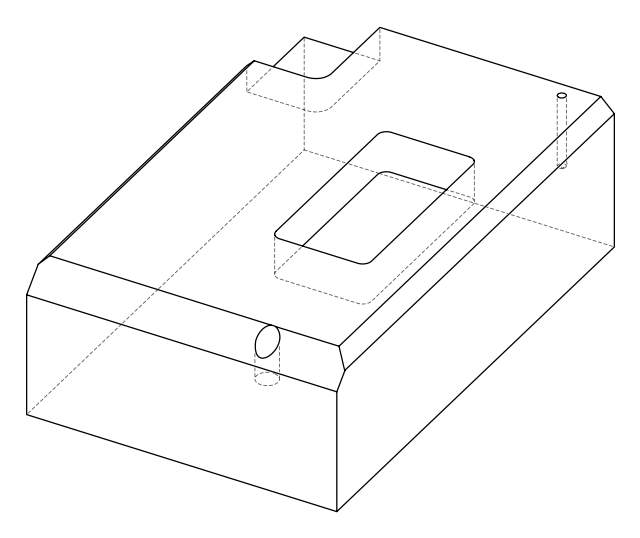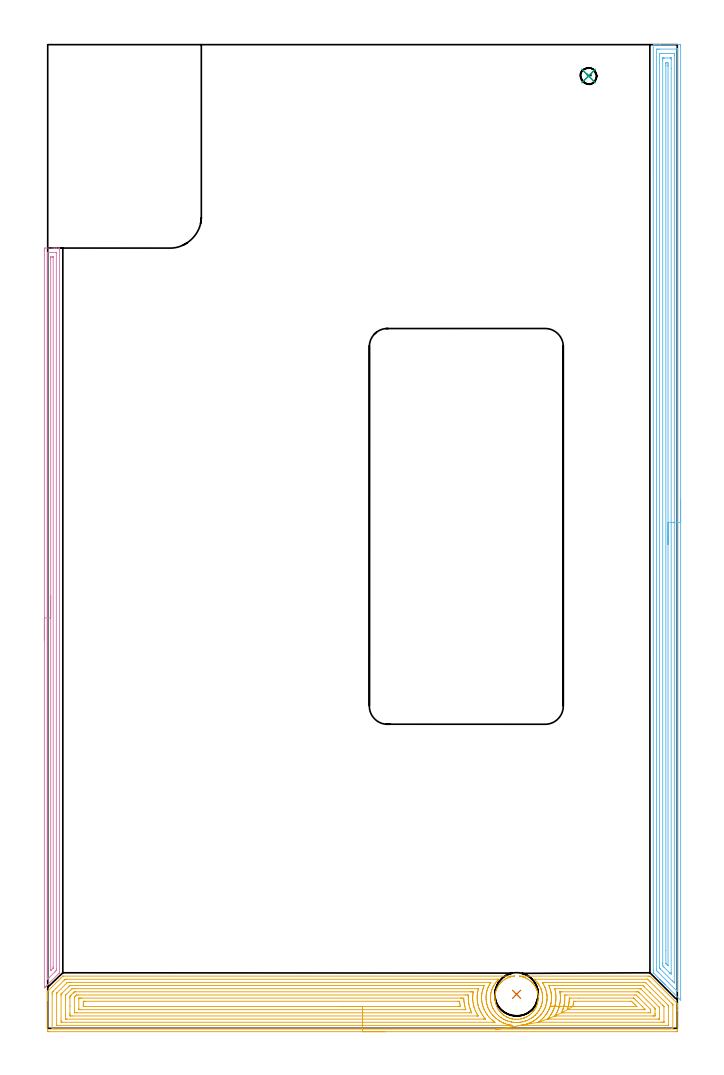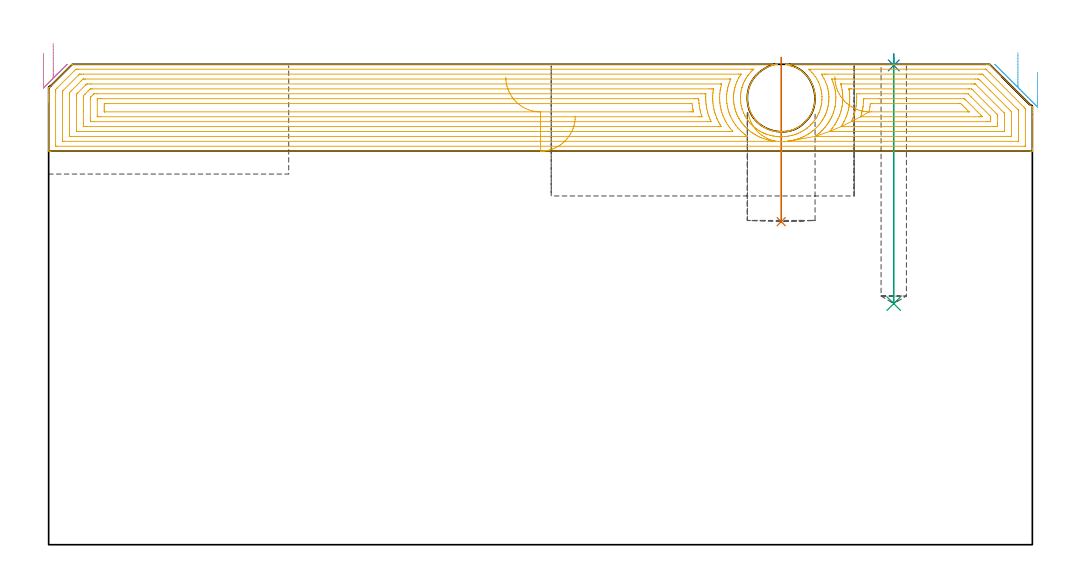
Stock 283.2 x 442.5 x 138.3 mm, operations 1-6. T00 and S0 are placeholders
(PLAN: 8 operations, 4 tool changes, 85.5 min)
(1 INDEXABLE_INSERT_DRILL_BLIND_HOLE_FROM_SOLID | STEP1POCKET | NXT0302_010 | 0.19 min | 13436 mm3)
(2 SPOT_DRILL | STEP1POCKET_1 | NXT0321_9005460120000 | 0.03 min | 1 mm3)
(3 DRILL_BLIND_HOLE_INTO_CENTER | STEP1POCKET_1 | UGT0301_468 | 0.29 min | 2796 mm3)
(4 AREA_MILL | FG_CHAMFER_SURFACE | UGT0205_001 | 8.09 min | 7894 mm3)
(5 AREA_MILL_1 | FG_CHAMFER_SURFACE_1 | UGT0205_001 | 20.23 min | 85396 mm3)
(6 AREA_MILL_2 | FG_CHAMFER_SURFACE_2 | UGT0205_001 | 17.17 min | 31901 mm3)
(7 MILL_CORNER_NOTCH_RECTANGULAR | CORNER_NOTCH_RECTANGULAR | NXT0201_012 | Follow Part, ap 4, ae 75% | 11.38 min | 198341 mm3)
(8 MILL_RECTANGULAR_POCKET | POCKET_RECTANGULAR_STRAIGHT | NXT0201_012 | Follow Part, ap 4, ae 75% | 28.18 min | 586208 mm3)
(TOOL NXT0302_010 | Index. Insert Drill 19.5mm [880-D1950L25-05] | D19.5 PA176 FL98 Z2)
(TOOL NXT0321_9005460120000 | NC Spot Drill, 142deg, 12mm, Carbide, Uncoated | D12 PA142 FL30 Z2)
(TOOL UGT0301_468 | Carbide Drill 7.3 mm | D7.3 PA118 FL69 Z2)
(TOOL UGT0205_001 | Chamfer Mill 20 x 3 x 45 deg. | D20 FL50 Z2)
(TOOL NXT0201_012 | ENDMILL 16mm [2P460-1600-NA 1630] | D16 FL38 Z6)
(OP 1 INDEXABLE_INSERT_DRILL_BLIND_HOLE_FROM_SOLID)
G17 G21 G94 G90
T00 M6
G54
G17 G0 G90 X210.9 Y15.3 S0 M3
G43 Z148.3 H1
G94 G81 G98 Z93. F250. R140.3
G80
M5
M2
(OP 2 SPOT_DRILL)
G17 G21 G94 G90
T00 M6
G54
G17 G0 G90 X243.3 Y428.4 S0 M3
G43 Z148.3 H0
G94 G81 G98 Z137.986 F250. R141.3
G80
M5
M2
(OP 3 DRILL_BLIND_HOLE_INTO_CENTER)
G17 G21 G94 G90
T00 M6
G54
G17 G0 G90 X243.3 Y428.4 S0 M3
G43 Z148.3 H0
G94 G81 G98 Z69.4 F250. R140.3
G80
M5
M2
(OP 4 AREA_MILL)
G17 G21 G94 G90
T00 M6
G54
G17 G0 G90 X-1.5 Y174.6 S1061 M3
G43 Z148.3 H0
Z141.5
G94 G1 Y174.638 Z140.628 F250.
Y174.752 Z139.764
Y174.941 Z138.912
Y175.203 Z138.08
Y175.537 Z137.274
Y175.94 Z136.5
Y176.409 Z135.764
Y176.94 Z135.072
Y177.529 Z134.429
Y178.172 Z133.84
Y178.864 Z133.309
Y179.6 Z132.84
Y180.374 Z132.437
Y181.18 Z132.103
Y182.012 Z131.841
Y182.864 Z131.652
Y183.728 Z131.538
Y184.6 Z131.5
Y349.834
X-1.499 Y350.377 Z131.501
X-1.497 Y350.724 Z131.502
X-1.493 Y350.99 Z131.504
X-1.158 Y351. Z131.839
X2.337 Z135.331
X2.867 Z135.864
X3.21 Z136.206
X3.741 Z136.737
X4.084 Z137.079
X5.031 Z138.031
X5.168 Y350.997 Z138.16
X5.298 Y350.99 Z138.289
X5.3 Y350.824 Z138.3
Y25.078
X5.295 Y25.005 Z138.29
X5.262 Y24.964 Z138.258
X5.043 Y24.743 Z138.043
X0.153 Y19.851 Z133.149
X0.017 Y19.716 Z133.015
X-0.145 Y19.554 Z132.852
X-0.284 Y19.414 Z132.711
X-0.429 Y19.27 Z132.568
X-0.573 Y19.126 Z132.425
X-0.721 Y18.977 Z132.274
X-0.876 Y18.823 Z132.122
X-1. Y18.699 Z131.998
X-1.158 Y18.54 Z131.837
X-1.323 Y18.376 Z131.675
X-1.496 Y18.203 Z131.501
X-1.499 Y18.201 Z131.499
X-1.5 Y18.376 Z131.5
Y184.6
X-0.086 Z132.914
X-0.085 Y348.59 Z132.915
X-0.083 Y348.935 Z132.917
X-0.081 Y348.977 Z132.919
X-0.079 Y348.99 Z132.921
X-0.051 Y348.993 Z132.949
X0.055 Y348.997 Z133.055
X0.189 Y349. Z133.189
X3.684 Z136.684
X3.837 Y348.997 Z136.837
X3.869 Y348.993 Z136.869
X3.879 Y348.99 Z136.879
X3.881 Y348.98 Z136.881
X3.884 Y348.944 Z136.884
X3.885 Y348.793 Z136.885
Y26.866
X3.881 Y26.18 Z136.881
X3.879 Y26.075 Z136.879
X3.87 Y26.031 Z136.87
X3.817 Y25.972 Z136.817
X3.512 Y25.663 Z136.512
X3.21 Y25.36 Z136.21
X0.247 Y22.397 Z133.247
X0.048 Y22.203 Z133.048
X-0.026 Y22.133 Z132.974
X-0.079 Y22.087 Z132.921
X-0.082 Y22.191 Z132.918
X-0.084 Y22.397 Z132.916
X-0.086 Y22.806 Z132.914
Y23.088
Y184.6
X1.328 Z134.328
X1.329 Y346.047 Z134.329
X1.331 Y346.803 Z134.331
X1.333 Y346.936 Z134.333
X1.335 Y346.978 Z134.335
X1.368 Y346.99 Z134.368
X1.463 Y346.992 Z134.463
X2.145 Y346.999 Z135.145
X2.337 Z135.337
X2.401 Y346.998 Z135.401
X2.452 Y346.993 Z135.452
X2.463 Y346.99 Z135.463
X2.466 Y346.978 Z135.466
X2.469 Y346.94 Z135.469
X2.471 Y346.803 Z135.471
Y346.665
Y27.622
X2.469 Y27.484 Z135.469
X2.464 Y27.209 Z135.464
X2.458 Y27.068 Z135.458
X2.424 Y27.031 Z135.424
X2.337 Y26.937 Z135.337
X1.418 Y26.018 Z134.418
X1.371 Y25.972 Z134.371
X1.351 Y25.961 Z134.351
X1.334 Y25.954 Z134.334
X1.332 Y25.972 Z134.332
X1.33 Y25.998 Z134.33
X1.329 Y26.109 Z134.329
X1.328 Y184.6 Z134.328
Y185.472 Z134.367
Y186.337 Z134.48
Y187.188 Z134.669
Y188.02 Z134.932
Y188.826 Z135.265
Y189.6 Z135.668
Y190.336 Z136.137
Y191.028 Z136.668
Y191.671 Z137.257
Y192.26 Z137.901
Y192.792 Z138.593
Y193.26 Z139.328
Y193.663 Z140.102
Y193.997 Z140.908
Y194.259 Z141.74
Y194.448 Z142.592
Y194.562 Z143.457
Y194.6 Z144.328
G0 Z148.3
M5
M2
(OP 5 AREA_MILL_1)
G17 G21 G94 G90
T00 M6
G54
G17 G0 G90 X151.6 Y-1.5 S1061 M3
G43 Z148.3 H0
Z123.3
G94 G1 X151.562 Z122.428 F250.
X151.448 Z121.563
X151.259 Z120.712
X150.997 Z119.88
X150.663 Z119.074
X150.26 Z118.3
X149.792 Z117.564
X149.26 Z116.872
X148.671 Z116.229
X148.028 Z115.639
X147.336 Z115.108
X146.6 Z114.64
X145.826 Z114.237
X145.02 Z113.903
X144.188 Z113.641
X143.337 Z113.452
X142.472 Z113.338
X141.6 Z113.3
X0.604
X0.238 Y-1.496 Z113.302
X0.01 Y-1.492 Z113.306
X0. Y-1.259 Z113.538
Y12.617 Z127.412
Y13.217 Z128.012
Y13.79 Z128.587
Y14.104 Z128.9
Y14.676 Z129.473
Y14.991 Z129.786
Y15.62 Z130.419
Y16.321 Z131.12
X0.001 Y16.451 Z131.251
X0.01 Y16.705 Z131.503
X0.067 Y16.765 Z131.563
X0.158 Y16.859 Z131.657
X6.716 Y23.416 Z138.215
X6.772 Y23.47 Z138.27
X6.806 Y23.494 Z138.292
X6.851 Y23.5 Z138.3
X209.867
X209.869 Y23.498 Z138.298
X209.867 Y23.496 Z138.296
X209.862 Y23.494 Z138.294
X209.585 Y23.461 Z138.261
X209.159 Y23.393 Z138.193
X208.829 Y23.325 Z138.125
X208.68 Y23.292 Z138.092
X208.382 Y23.217 Z138.017
X208.232 Y23.175 Z137.975
X207.934 Y23.084 Z137.884
X207.541 Y22.952 Z137.752
X207.338 Y22.872 Z137.672
X206.834 Y22.657 Z137.457
X206.444 Y22.465 Z137.265
X205.993 Y22.216 Z137.016
X205.549 Y21.947 Z136.747
X205.298 Y21.774 Z136.574
X204.655 Y21.278 Z136.078
X204.219 Y20.891 Z135.691
X203.76 Y20.433 Z135.233
X203.394 Y20.007 Z134.807
X202.866 Y19.319 Z134.119
X202.737 Y19.124 Z133.924
X202.472 Y18.686 Z133.486
X202.23 Y18.241 Z133.041
X201.972 Y17.712 Z132.512
X201.829 Y17.358 Z132.158
X201.67 Y16.918 Z131.718
X201.531 Y16.475 Z131.275
X201.416 Y16.034 Z130.834
X201.322 Y15.591 Z130.391
X201.25 Y15.15 Z129.95
X201.198 Y14.708 Z129.508
X201.167 Y14.267 Z129.067
X201.156 Y13.825 Z128.625
X201.164 Y13.383 Z128.183
X201.193 Y12.942 Z127.742
X201.242 Y12.499 Z127.299
X201.312 Y12.058 Z126.858
X201.404 Y11.616 Z126.416
X201.516 Y11.175 Z125.975
X201.652 Y10.732 Z125.532
X201.81 Y10.292 Z125.092
X201.972 Y9.888 Z124.688
X202.204 Y9.409 Z124.208
X202.444 Y8.964 Z123.763
X202.704 Y8.526 Z123.325
X202.783 Y8.402 Z123.202
X202.866 Y8.281 Z123.08
X203.31 Y7.693 Z122.493
X203.349 Y7.642 Z122.442
X203.549 Y7.401 Z122.2
X203.564 Y7.383 Z122.183
X203.76 Y7.165 Z121.964
X203.916 Y7.009 Z121.805
X204.161 Y6.761 Z121.557
X204.364 Y6.574 Z121.37
X204.404 Y6.537 Z121.333
X204.542 Y6.418 Z121.215
X204.655 Y6.321 Z121.117
X204.91 Y6.122 Z120.921
X204.959 Y6.084 Z120.883
X205.228 Y5.877 Z120.674
X205.301 Y5.827 Z120.624
X205.549 Y5.655 Z120.452
X205.851 Y5.472 Z120.269
X205.993 Y5.385 Z120.183
X206.261 Y5.235 Z120.034
X206.444 Y5.134 Z119.933
X206.475 Y5.118 Z119.917
X206.722 Y4.994 Z119.791
X207.028 Y4.857 Z119.656
X207.166 Y4.8 Z119.6
X207.338 Y4.73 Z119.529
X207.783 Y4.57 Z119.368
X207.99 Y4.505 Z119.304
X208.082 Y4.477 Z119.274
X208.232 Y4.429 Z119.228
X208.679 Y4.313 Z119.113
X208.851 Y4.279 Z119.077
X208.974 Y4.254 Z119.051
X209.127 Y4.223 Z119.021
X209.849 Y4.11 Z118.909
X210.021 Y4.093 Z118.892
X210.264 Y4.077 Z118.877
X210.481 Y4.066 Z118.862
X210.58 Y4.062 Z118.859
X210.788 Y4.057 Z118.85
X210.829 Y4.056 Z118.849
X210.878 Y4.054 Z118.848
X210.916 Y4.053
X211.111 Y4.06 Z118.854
X211.205 Y4.064 Z118.856
X211.363 Y4.069 Z118.863
X211.81 Y4.096 Z118.895
X211.951 Y4.109 Z118.909
X212.704 Y4.23 Z119.026
X212.99 Y4.291 Z119.083
X213.153 Y4.322 Z119.12
X213.165 Y4.325 Z119.123
X213.256 Y4.348 Z119.147
X213.436 Y4.398 Z119.192
X213.599 Y4.439 Z119.236
X214.048 Y4.582 Z119.378
X214.126 Y4.611 Z119.408
X214.217 Y4.644 Z119.441
X214.329 Y4.687 Z119.481
X214.47 Y4.738 Z119.535
X214.493 Y4.746 Z119.543
X214.775 Y4.867 Z119.662
X214.949 Y4.94 Z119.738
X215.076 Y4.993 Z119.792
X215.388 Y5.15 Z119.949
X215.667 Y5.308 Z120.105
X215.838 Y5.403 Z120.201
X216.282 Y5.675 Z120.473
X216.501 Y5.827 Z120.624
X216.573 Y5.876 Z120.675
X217.177 Y6.348 Z121.148
X217.634 Y6.759 Z121.558
X218.071 Y7.201 Z122.001
X218.185 Y7.333 Z122.133
X218.286 Y7.453 Z122.249
X218.451 Y7.643 Z122.442
X218.649 Y7.896 Z122.694
X218.715 Y7.981 Z122.78
X218.973 Y8.339 Z123.137
X219.095 Y8.526 Z123.325
X219.356 Y8.964 Z123.763
X219.595 Y9.41 Z124.207
X219.72 Y9.67 Z124.466
X219.853 Y9.944 Z124.744
X219.86 Y9.957 Z124.757
X219.991 Y10.292 Z125.092
X220.148 Y10.732 Z125.532
X220.284 Y11.175 Z125.975
X220.397 Y11.616 Z126.416
X220.49 Y12.058 Z126.858
X220.558 Y12.499 Z127.299
X220.602 Y12.942 Z127.742
X220.64 Y13.825 Z128.625
X220.633 Y14.267 Z129.067
X220.602 Y14.708 Z129.508
X220.55 Y15.15 Z129.95
X220.478 Y15.591 Z130.391
X220.384 Y16.034 Z130.834
X220.269 Y16.475 Z131.275
X220.13 Y16.918 Z131.718
X219.972 Y17.358 Z132.158
X219.86 Y17.644 Z132.444
X219.721 Y17.944 Z132.744
X219.573 Y18.241 Z133.041
X219.328 Y18.686 Z133.486
X219.064 Y19.124 Z133.924
X218.965 Y19.274 Z134.074
X218.695 Y19.645 Z134.445
X218.41 Y20.007 Z134.807
X218.071 Y20.401 Z135.201
X217.833 Y20.649 Z135.449
X217.585 Y20.891 Z135.691
X217.176 Y21.255 Z136.055
X216.845 Y21.52 Z136.32
X216.505 Y21.774 Z136.574
X216.282 Y21.927 Z136.727
X215.839 Y22.198 Z136.998
X215.388 Y22.452 Z137.252
X215.18 Y22.557 Z137.357
X214.968 Y22.657 Z137.457
X214.493 Y22.859 Z137.659
X214.259 Y22.952 Z137.752
X213.897 Y23.075 Z137.875
X213.599 Y23.166 Z137.966
X213.45 Y23.209 Z138.009
X213.152 Y23.284 Z138.084
X213.003 Y23.318 Z138.118
X212.641 Y23.393 Z138.193
X212.251 Y23.465 Z138.265
X212.222 Y23.476 Z138.276
X212.201 Y23.494 Z138.294
X212.99 Y23.5 Z138.3
X270.102
X270.895 Y23.494 Z138.292
X270.983 Y23.417 Z138.217
X283.128 Y11.273 Z126.071
X283.19 Y11.2 Z125.996
X283.2 Y11.129 Z125.927
Y11. Z125.799
Y10.299 Z125.098
Y9.67 Z124.465
Y8.468 Z123.265
Y7.896 Z122.69
Y-0.687 Z114.111
X283.197 Y-0.973 Z113.824
X283.192 Y-1.492 Z113.306
X283.12 Y-1.494 Z113.304
X282.596 Y-1.5 Z113.3
X141.6
Y-0.086 Z114.714
X2.389
X2.166 Y-0.083 Z114.717
X2.055 Y-0.08 Z114.72
X2.01 Y-0.078 Z114.722
X2.007 Y-0.042 Z114.758
X2.004 Y0.054 Z114.854
X2. Y0.3 Z115.1
X2.001 Y15.376 Z130.176
X2.007 Y15.878 Z130.678
X2.013 Y16.251 Z131.051
X2.389 Y16.639 Z131.439
X2.452 Y16.702 Z131.502
X7.345 Y21.595 Z136.395
X7.743 Y21.989 Z136.789
X7.795 Y22.034 Z136.834
X7.859 Y22.079 Z136.879
X7.967 Y22.081 Z136.881
X8.19 Y22.084 Z136.884
X8.636 Y22.086 Z136.886
X202.282
X202.728 Y22.083 Z136.883
X202.95 Y22.08 Z136.88
X202.988 Y22.079 Z136.879
X202.978 Y22.066 Z136.866
X202.945 Y22.034 Z136.834
X202.63 Y21.739 Z136.539
X202.498 Y21.613 Z136.413
X202.282 Y21.402 Z136.202
X202.182 Y21.298 Z136.098
X202.091 Y21.199 Z135.999
X201.767 Y20.823 Z135.623
X201.389 Y20.359 Z135.159
X201.369 Y20.332 Z135.132
X201.354 Y20.312 Z135.112
X200.997 Y19.815 Z134.615
X200.751 Y19.425 Z134.225
X200.655 Y19.268 Z134.068
X200.497 Y18.991 Z133.791
X200.341 Y18.693 Z133.493
X200.265 Y18.538 Z133.338
X200.055 Y18.091 Z132.891
X199.881 Y17.652 Z132.452
X199.806 Y17.452 Z132.252
X199.605 Y16.863 Z131.663
X199.581 Y16.788 Z131.588
X199.575 Y16.765 Z131.565
X199.409 Y16.072 Z130.872
X199.371 Y15.878 Z130.678
X199.274 Y15.319 Z130.119
X199.234 Y14.991 Z129.791
X199.192 Y14.514 Z129.314
X199.172 Y14.104 Z128.904
X199.168 Y13.651 Z128.451
X199.183 Y13.217 Z128.017
X199.221 Y12.712 Z127.512
X199.267 Y12.33 Z127.13
X199.376 Y11.67 Z126.47
X199.428 Y11.443 Z126.243
X199.605 Y10.738 Z125.538
X199.66 Y10.557 Z125.357
X199.686 Y10.476 Z125.276
X199.991 Y9.67 Z124.47
X200.087 Y9.437 Z124.237
X200.3 Y8.979 Z123.779
X200.403 Y8.783 Z123.583
X200.497 Y8.61 Z123.41
X200.922 Y7.896 Z122.696
X201.113 Y7.615 Z122.415
X201.389 Y7.239 Z122.039
X201.571 Y7.009 Z121.809
X201.894 Y6.619 Z121.419
X202.282 Y6.193 Z120.993
X202.317 Y6.157 Z120.957
X202.776 Y5.723 Z120.523
X203.174 Y5.379 Z120.179
X203.353 Y5.235 Z120.035
X203.758 Y4.927 Z119.727
X204.066 Y4.71 Z119.51
X204.644 Y4.348 Z119.148
X204.959 Y4.168 Z118.968
X205.367 Y3.943 Z118.743
X205.851 Y3.712 Z118.512
X205.954 Y3.666 Z118.466
X206.026 Y3.635 Z118.435
X206.461 Y3.462 Z118.262
X206.744 Y3.359 Z118.159
X206.902 Y3.304 Z118.104
X207.636 Y3.084 Z117.884
X208.143 Y2.958 Z117.758
X208.528 Y2.877 Z117.677
X208.668 Y2.852 Z117.652
X209.335 Y2.744 Z117.544
X209.421 Y2.733 Z117.533
X209.812 Y2.693 Z117.493
X210.227 Y2.661 Z117.461
X210.313 Y2.655 Z117.455
X210.339 Y2.653 Z117.453
X210.373 Y2.651 Z117.451
X210.784 Y2.646 Z117.446
X211.197 Y2.645 Z117.445
X211.205
X211.979 Y2.693 Z117.493
X212.098 Y2.703 Z117.503
X212.767 Y2.796 Z117.596
X212.99 Y2.831 Z117.631
X213.524 Y2.931 Z117.731
X213.883 Y3.011 Z117.811
X214.241 Y3.105 Z117.905
X214.775 Y3.268 Z118.068
X214.922 Y3.316 Z118.116
X215.331 Y3.462 Z118.262
X215.612 Y3.572 Z118.372
X215.667 Y3.595 Z118.395
X215.905 Y3.698 Z118.498
X216.56 Y4.012 Z118.812
X216.778 Y4.132 Z118.932
X217.165 Y4.348 Z119.148
X217.344 Y4.456 Z119.256
X217.452 Y4.525 Z119.325
X217.879 Y4.811 Z119.611
X218.344 Y5.154 Z119.954
X218.39 Y5.19 Z119.99
X218.446 Y5.235 Z120.035
X218.873 Y5.597 Z120.397
X219.237 Y5.92 Z120.72
X219.34 Y6.02 Z120.82
X219.441 Y6.122 Z120.922
X219.775 Y6.474 Z121.274
X220.129 Y6.874 Z121.674
X220.191 Y6.948 Z121.748
X220.239 Y7.009 Z121.809
X220.588 Y7.465 Z122.265
X220.881 Y7.896 Z122.696
X220.937 Y7.98 Z122.78
X221.022 Y8.119 Z122.919
X221.261 Y8.545 Z123.345
X221.388 Y8.783 Z123.583
X221.564 Y9.131 Z123.931
X221.817 Y9.67 Z124.47
X221.847 Y9.736 Z124.536
X221.914 Y9.904 Z124.704
X222.082 Y10.39 Z125.19
X222.133 Y10.557 Z125.357
X222.282 Y11.078 Z125.878
X222.373 Y11.443 Z126.243
X222.447 Y11.8 Z126.6
X222.534 Y12.33 Z127.13
X222.562 Y12.573 Z127.373
X222.608 Y13.217 Z128.017
X222.618 Y13.404 Z128.204
X222.627 Y14.104 Z128.904
X222.625 Y14.284 Z129.084
X222.566 Y14.991 Z129.791
X222.537 Y15.259 Z130.059
X222.429 Y15.878 Z130.678
X222.338 Y16.3 Z131.1
X222.216 Y16.765 Z131.565
X221.939 Y17.627 Z132.427
X221.93 Y17.652 Z132.452
X221.914 Y17.696 Z132.496
X221.655 Y18.289 Z133.089
X221.535 Y18.538 Z133.338
X221.107 Y19.34 Z134.14
X221.056 Y19.425 Z134.225
X221.022 Y19.482 Z134.282
X220.686 Y19.985 Z134.785
X220.447 Y20.312 Z135.112
X220.129 Y20.716 Z135.516
X219.71 Y21.199 Z135.999
X219.237 Y21.678 Z136.478
X218.95 Y21.953 Z136.753
X218.824 Y22.073 Z136.873
X219.237 Y22.086 Z136.886
X269.656 Y22.085 Z136.885
X269.768 Y22.084 Z136.884
X269.823 Y22.081 Z136.881
X269.847 Y22.079 Z136.879
X269.877 Y22.062 Z136.862
X270.102 Y21.844 Z136.644
X270.751 Y21.199 Z135.999
X270.995 Y20.956 Z135.756
X280.811 Y11.139 Z125.939
X281.098 Y10.845 Z125.645
X281.167 Y10.771 Z125.571
X281.19 Y10.731 Z125.531
X281.193 Y10.685 Z125.485
X281.197 Y10.557 Z125.357
X281.2 Y10.17 Z124.97
X281.199 Y0.415 Z115.215
X281.193 Y0.028 Z114.828
X281.19 Y-0.077 Z114.723
X281.145 Y-0.079 Z114.721
X281.034 Y-0.083 Z114.717
X280.811 Y-0.086 Z114.714
X141.6
Y1.328 Z116.128
X4.535 Y1.329 Z116.129
X4.174 Y1.331 Z116.131
X4.054 Y1.333 Z116.133
X4.019 Y1.335 Z116.135
X4.01 Y1.4 Z116.2
X4.005 Y1.515 Z116.315
X4.001 Y1.688 Z116.488
X4. Y1.86 Z116.66
Y15.164 Z129.964
X4.003 Y15.521 Z130.321
X4.007 Y15.699 Z130.499
X4.01 Y15.787 Z130.587
X4.085 Y15.878 Z130.678
X4.127 Y15.925 Z130.725
X4.174 Y15.974 Z130.774
X8.636 Y20.436 Z135.236
X8.792 Y20.589 Z135.389
X8.85 Y20.642 Z135.442
X8.874 Y20.663 Z135.463
X8.902 Y20.665 Z135.465
X9.169 Y20.669 Z135.469
X9.528 Y20.671 Z135.471
X10.059 Y20.672 Z135.472
X198.712 Y20.671 Z135.471
X199.246 Y20.669 Z135.469
X199.296 Y20.666 Z135.466
X199.343 Y20.661 Z135.461
X199.309 Y20.606 Z135.406
X199.12 Y20.312 Z135.112
X198.964 Y20.062 Z134.862
X198.712 Y19.647 Z134.447
X198.633 Y19.504 Z134.304
X198.592 Y19.425 Z134.225
X198.337 Y18.911 Z133.711
X198.157 Y18.538 Z133.338
X198.06 Y18.3 Z133.1
X197.82 Y17.678 Z132.478
X197.813 Y17.658 Z132.458
X197.606 Y16.978 Z131.778
X197.55 Y16.765 Z131.565
X197.43 Y16.265 Z131.065
X197.356 Y15.878 Z130.678
X197.293 Y15.514 Z130.314
X197.23 Y14.991 Z129.791
X197.204 Y14.716 Z129.516
X197.172 Y14.104 Z128.904
X197.167 Y13.866 Z128.666
X197.183 Y13.217 Z128.017
X197.197 Y12.949 Z127.749
X197.26 Y12.33 Z127.13
X197.314 Y11.946 Z126.746
X197.407 Y11.443 Z126.243
X197.551 Y10.824 Z125.624
X197.627 Y10.557 Z125.357
X197.82 Y9.93 Z124.73
X197.915 Y9.67 Z124.47
X197.97 Y9.52 Z124.32
X198.156 Y9.066 Z123.866
X198.289 Y8.783 Z123.583
X198.43 Y8.495 Z123.295
X198.712 Y7.958 Z122.758
X198.748 Y7.896 Z122.696
X198.796 Y7.812 Z122.612
X199.146 Y7.244 Z122.044
X199.306 Y7.009 Z121.809
X199.605 Y6.604 Z121.404
X199.987 Y6.122 Z120.922
X200.221 Y5.843 Z120.643
X200.497 Y5.545 Z120.345
X200.802 Y5.235 Z120.035
X201.389 Y4.689 Z119.489
X201.796 Y4.348 Z119.148
X202.282 Y3.972 Z118.772
X202.583 Y3.759 Z118.559
X203.034 Y3.462 Z118.262
X203.174 Y3.373 Z118.173
X203.407 Y3.23 Z118.03
X204.066 Y2.871 Z117.671
X204.667 Y2.575 Z117.375
X204.959 Y2.443 Z117.243
X205.19 Y2.345 Z117.145
X205.851 Y2.099 Z116.899
X206.564 Y1.866 Z116.666
X206.744 Y1.814 Z116.614
X207.202 Y1.688 Z116.488
X207.636 Y1.586 Z116.386
X207.767 Y1.557 Z116.357
X208.041 Y1.507 Z116.307
X208.528 Y1.422 Z116.222
X208.853 Y1.365 Z116.165
X208.888 Y1.356 Z116.156
X208.942 Y1.334 Z116.134
X208.886 Y1.332 Z116.132
X208.599 Y1.329 Z116.129
X208.528
X141.6 Y1.328 Z116.128
Y2.743 Z117.543
X6.681
X6.086 Y2.748 Z117.548
X6.023 Y2.749 Z117.549
X6.01 Y2.828 Z117.628
X6. Y3.462 Z118.262
Y14.991 Z129.791
X6.005 Y15.202 Z130.002
X6.01 Y15.308 Z130.108
X6.016 Y15.356 Z130.156
X6.048 Y15.39 Z130.19
X6.245 Y15.593 Z130.393
X6.527 Y15.878 Z130.678
X6.688 Y16.04 Z130.84
X9.357 Y18.708 Z133.508
X9.528 Y18.879 Z133.679
X9.806 Y19.149 Z133.949
X9.897 Y19.236 Z134.036
X9.927 Y19.251 Z134.051
X9.969 Y19.253 Z134.053
X10.059 Y19.255 Z134.055
X10.421 Y19.257 Z134.057
X10.589
X196.035
X196.205 Y19.256 Z134.056
X196.32 Y19.253 Z134.053
X196.366 Y19.25 Z134.05
X196.361 Y19.235 Z134.035
X196.324 Y19.138 Z133.938
X196.073 Y18.538 Z133.338
X196.062 Y18.512 Z133.312
X196.035 Y18.44 Z133.24
X195.832 Y17.854 Z132.654
X195.767 Y17.652 Z132.452
X195.624 Y17.173 Z131.973
X195.521 Y16.765 Z131.565
X195.449 Y16.46 Z131.26
X195.337 Y15.878 Z130.678
X195.309 Y15.712 Z130.512
X195.22 Y14.991 Z129.791
X195.213 Y14.921 Z129.721
X195.164 Y14.104 Z128.904
X195.163 Y14.084 Z128.884
X195.173 Y13.217 Z128.017
X195.174 Y13.186 Z127.986
X195.249 Y12.33 Z127.13
X195.261 Y12.213 Z127.013
X195.391 Y11.443 Z126.243
X195.447 Y11.141 Z125.941
X195.593 Y10.557 Z125.357
X195.77 Y9.933 Z124.733
X195.859 Y9.67 Z124.47
X196.035 Y9.164 Z123.964
X196.189 Y8.783 Z123.583
X196.297 Y8.523 Z123.323
X196.613 Y7.896 Z122.696
X196.927 Y7.314 Z122.114
X197.11 Y7.009 Z121.809
X197.391 Y6.549 Z121.349
X197.701 Y6.122 Z120.922
X197.82 Y5.962 Z120.762
X198.406 Y5.235 Z120.035
X198.712 Y4.893 Z119.693
X199.243 Y4.348 Z119.148
X199.605 Y4.008 Z118.808
X199.895 Y3.747 Z118.547
X200.236 Y3.462 Z118.262
X200.497 Y3.252 Z118.052
X200.808 Y3.015 Z117.815
X201.054 Y2.828 Z117.628
X201.132 Y2.765 Z117.565
X201.152 Y2.748 Z117.548
X201.133 Y2.747 Z117.547
X201.033 Y2.745 Z117.545
X200.497 Y2.743 Z117.543
X200.328
X141.6
Y4.157 Z118.957
X8.636
X8.443 Y4.158 Z118.958
X8.058 Y4.163 Z118.963
X8.013 Y4.164 Z118.964
X8.009 Y4.173 Z118.973
X8.004 Y4.203 Z119.003
X8.001 Y4.258 Z119.058
X8. Y13.217 Z128.017
Y14.104 Z128.904
X8.001 Y14.734 Z129.534
X8.007 Y14.863 Z129.663
X8.01 Y14.893 Z129.693
X8.029 Y14.919 Z129.719
X8.094 Y14.991 Z129.791
X8.362 Y15.263 Z130.063
X10.586 Y17.487 Z132.287
X10.754 Y17.652 Z132.452
X10.942 Y17.832 Z132.632
X11.125 Y17.838 Z132.638
X11.313 Y17.84 Z132.64
X12.013 Y17.843 Z132.643
X12.205
X193.358 Y17.842 Z132.642
X193.551 Y17.84 Z132.64
X193.678 Y17.836 Z132.636
X193.759 Y17.832 Z132.632
X193.64 Y17.371 Z132.171
X193.488 Y16.765 Z131.565
X193.463 Y16.66 Z131.46
X193.358 Y16.115 Z130.915
X193.323 Y15.912 Z130.712
X193.318 Y15.878 Z130.678
X193.229 Y15.119 Z129.919
X193.219 Y14.991 Z129.791
X193.176 Y14.285 Z129.085
X193.172 Y14.104 Z128.904
X193.174 Y13.4 Z128.2
X193.182 Y13.217 Z128.017
X193.234 Y12.453 Z127.253
X193.249 Y12.33 Z127.13
X193.358 Y11.508 Z126.308
X193.371 Y11.431 Z126.231
X193.469 Y10.951 Z125.751
X193.559 Y10.557 Z125.357
X193.622 Y10.294 Z125.094
X193.811 Y9.67 Z124.47
X194.03 Y9.001 Z123.801
X194.112 Y8.783 Z123.583
X194.25 Y8.423 Z123.223
X194.495 Y7.896 Z122.696
X194.714 Y7.435 Z122.235
X194.95 Y7.009 Z121.809
X195.143 Y6.667 Z121.467
X195.481 Y6.122 Z120.922
X195.704 Y5.787 Z120.587
X196.035 Y5.321 Z120.121
X196.101 Y5.235 Z120.035
X196.341 Y4.931 Z119.731
X196.826 Y4.348 Z119.148
X196.927 Y4.225 Z119.025
X196.97 Y4.16 Z118.96
X196.927 Y4.159 Z118.959
X196.228 Y4.157 Z118.957
X196.035
X141.6
Y5.571 Z120.371
X10.975 Y5.572 Z120.372
X10.421 Y5.575 Z120.375
X10.076 Y5.578 Z120.378
X10.01 Y5.588 Z120.388
X10.004 Y5.649 Z120.449
X10.001 Y6.122 Z120.922
X10. Y6.54 Z121.34
Y10.088 Z124.888
Y13.635 Z128.435
X10.002 Y14.104 Z128.904
X10.006 Y14.313 Z129.113
X10.01 Y14.417 Z129.217
X10.019 Y14.459 Z129.259
X10.04 Y14.483 Z129.283
X10.421 Y14.873 Z129.673
X10.48 Y14.932 Z129.732
X11.369 Y15.822 Z130.622
X11.426 Y15.878 Z130.678
X11.818 Y16.263 Z131.063
X11.952 Y16.392 Z131.192
X12.001 Y16.422 Z131.222
X12.067 Y16.424 Z131.224
X12.205 Y16.427 Z131.227
X12.544 Y16.428 Z131.228
X190.126 Y16.429 Z131.229
X190.681 Y16.428 Z131.228
X191.021 Y16.426 Z131.226
X191.306 Y16.422 Z131.222
X191.387 Y16.414 Z131.214
X191.343 Y16.106 Z130.906
X191.314 Y15.878 Z130.678
X191.248 Y15.314 Z130.114
X191.221 Y14.991 Z129.791
X191.187 Y14.488 Z129.288
X191.172 Y14.104 Z128.904
Y13.615 Z128.415
X191.182 Y13.217 Z128.017
X191.215 Y12.686 Z127.486
X191.248 Y12.33 Z127.13
X191.326 Y11.689 Z126.489
X191.367 Y11.443 Z126.243
X191.511 Y10.618 Z125.418
X191.573 Y10.357 Z125.157
X191.764 Y9.67 Z124.47
X191.84 Y9.404 Z124.204
X192.056 Y8.783 Z123.583
X192.327 Y8.033 Z122.833
X192.387 Y7.896 Z122.696
X192.465 Y7.721 Z122.521
X192.814 Y7.009 Z121.809
X193.003 Y6.656 Z121.456
X193.298 Y6.122 Z120.922
X193.358 Y6.015 Z120.815
X193.566 Y5.654 Z120.454
X193.61 Y5.578 Z120.378
X193.535 Y5.576 Z120.376
X193.358 Y5.573 Z120.373
X193.02 Y5.571 Z120.371
X141.6
Y6.985 Z121.785
X13.122
X12.228 Y6.987 Z121.787
X12.205 Y6.988 Z121.788
X12.01 Y7.009 Z121.809
X12.004 Y7.209 Z122.009
X12.001 Y7.896 Z122.696
X12. Y8.1 Z122.9
X12.001 Y13.421 Z128.221
X12.006 Y13.763 Z128.563
X12.01 Y13.933 Z128.733
X12.024 Y14.014 Z128.814
X12.105 Y14.104 Z128.904
X12.154 Y14.155 Z128.955
X12.205 Y14.208 Z129.008
X12.601 Y14.598 Z129.398
X13. Y14.991 Z129.791
X13.079 Y15.009 Z129.809
X13.098 Y15.011 Z129.811
X13.966 Y15.015 Z129.815
X187.98
X188.873 Y15.014 Z129.814
X188.896 Y15.013 Z129.813
X189.199 Y14.991 Z129.791
X189.191 Y14.698 Z129.498
X189.172 Y14.104 Z128.904
X189.17 Y13.832 Z128.632
X189.182 Y13.217 Z128.017
X189.196 Y12.919 Z127.719
X189.245 Y12.33 Z127.13
X189.286 Y11.943 Z126.743
X189.357 Y11.443 Z126.243
X189.445 Y10.897 Z125.697
X189.514 Y10.557 Z125.357
X189.699 Y9.758 Z124.558
X189.723 Y9.67 Z124.47
X189.788 Y9.428 Z124.228
X189.995 Y8.783 Z123.583
X190.095 Y8.478 Z123.278
X190.316 Y7.896 Z122.696
X190.419 Y7.628 Z122.428
X190.681 Y7.034 Z121.834
X190.691 Y7.009 Z121.809
X190.697 Y6.993 Z121.793
X189.788 Y6.985 Z121.785
X141.6
Y8.399 Z123.199
X14.882 Y8.4 Z123.2
X14.375 Y8.401 Z123.201
X14.135 Y8.404 Z123.204
X14.04 Y8.406 Z123.206
X14.01 Y8.41 Z123.21
X14.007 Y8.457 Z123.257
X14.003 Y8.562 Z123.362
X14. Y8.773 Z123.573
Y13.217 Z128.017
X14.006 Y13.436 Z128.236
X14.01 Y13.544 Z128.344
X14.041 Y13.582 Z128.382
X14.063 Y13.594 Z128.394
X14.111 Y13.595 Z128.395
X14.498 Y13.599 Z128.399
X14.882 Y13.6 Z128.4
X15.389
X185.833
X186.219
X186.729 Y13.597 Z128.397
X187.111 Y13.593 Z128.393
X187.165 Y13.217 Z128.017
X187.173 Y13.156 Z127.956
X187.236 Y12.33 Z127.13
X187.247 Y12.195 Z126.995
X187.345 Y11.443 Z126.243
X187.383 Y11.173 Z125.973
X187.497 Y10.557 Z125.357
X187.597 Y10.074 Z124.874
X187.701 Y9.67 Z124.47
X187.915 Y8.871 Z123.671
X187.942 Y8.783 Z123.583
X188.004 Y8.584 Z123.384
X188.036 Y8.467 Z123.267
X188.045 Y8.423 Z123.223
Y8.405 Z123.205
X188.037 Y8.404 Z123.204
X188.004 Y8.402 Z123.202
X187.497 Y8.4 Z123.2
X187.111 Y8.399 Z123.199
X141.6
Y9.814 Z124.614
X16.235
X16.092 Y9.816 Z124.616
X16.021 Y9.819 Z124.619
X16.011 Y9.82 Z124.62
X16.007 Y9.83 Z124.63
X16.004 Y9.857 Z124.657
X16. Y10.333 Z125.133
Y10.557 Z125.357
Y11.219 Z126.019
X16.002 Y11.443 Z126.243
X16.009 Y12.098 Z126.898
X16.022 Y12.179 Z126.979
X16.107 Y12.182 Z126.982
X16.293 Y12.184 Z126.984
X16.667 Y12.186 Z126.986
X16.812
X184.579
X184.953 Y12.184 Z126.984
X185.139 Y12.182 Z126.982
X185.224 Y12.179 Z126.979
X185.326 Y11.476 Z126.276
X185.331 Y11.439 Z126.239
X185.475 Y10.557 Z125.357
X185.504 Y10.38 Z125.18
X185.558 Y10.076 Z124.876
X185.596 Y9.82 Z124.62
X185.513 Y9.818 Z124.618
X185.326 Y9.815 Z124.615
X185.181 Y9.814 Z124.614
X184.434
X141.6
X140.728 Z124.652
X139.864 Z124.766
X139.012 Z124.954
X138.18 Z125.217
X137.374 Z125.551
X136.6 Z125.953
X135.864 Z126.422
X135.172 Z126.953
X134.529 Z127.543
X133.94 Z128.186
X133.409 Z128.878
X132.94 Z129.614
X132.537 Z130.387
X132.203 Z131.193
X131.941 Z132.025
X131.752 Z132.877
X131.638 Z133.742
X131.6 Z134.614
G0 Z148.3
X201.367 Y-0.581
Z124.357
G1 X201.545 Y-0.551 Z123.504
X201.796 Y-0.508 Z122.669
X202.117 Y-0.454 Z121.86
X202.507 Y-0.388 Z121.082
X202.962 Y-0.311 Z120.342
X203.48 Y-0.224 Z119.645
X204.055 Y-0.127 Z118.996
X204.683 Y-0.021 Z118.401
X205.361 Y0.094 Z117.863
X206.082 Y0.216 Z117.387
X206.841 Y0.344 Z116.977
X207.633 Y0.477 Z116.636
X208.45 Y0.616 Z116.365
X209.288 Y0.757 Z116.168
X210.14 Y0.901 Z116.046
X210.999 Y1.046 Z116.
X211.859 Y1.191 Z116.03
X212.713 Y1.335 Z116.135
X212.813 Y1.352 Z116.152
X212.908 Y1.367 Z116.167
X212.99 Y1.379 Z116.179
X213.259 Y1.421 Z116.221
X213.439 Y1.451 Z116.251
X213.883 Y1.532 Z116.332
X214.013 Y1.558 Z116.358
X214.612 Y1.688 Z116.488
X214.741 Y1.721 Z116.521
X214.775 Y1.731 Z116.531
X215.427 Y1.927 Z116.727
X215.667 Y2.002 Z116.802
X216.092 Y2.152 Z116.952
X216.56 Y2.332 Z117.132
X216.732 Y2.403 Z117.203
X217.128 Y2.575 Z117.375
X217.348 Y2.678 Z117.478
X217.452 Y2.729 Z117.529
X217.938 Y2.979 Z117.779
X218.344 Y3.205 Z118.005
X218.506 Y3.301 Z118.101
X218.77 Y3.462 Z118.262
X219.052 Y3.646 Z118.446
X219.237 Y3.772 Z118.572
X219.569 Y4.018 Z118.818
X220.005 Y4.348 Z119.148
X220.074 Y4.404 Z119.204
X220.129 Y4.45 Z119.25
X220.55 Y4.817 Z119.617
X221.022 Y5.249 Z120.049
X221.448 Y5.699 Z120.499
X221.823 Y6.122 Z120.922
X221.865 Y6.171 Z120.971
X221.914 Y6.23 Z121.03
X222.249 Y6.676 Z121.476
X222.491 Y7.009 Z121.809
X222.62 Y7.194 Z121.994
X222.806 Y7.475 Z122.275
X222.962 Y7.741 Z122.541
X223.049 Y7.896 Z122.696
X223.276 Y8.316 Z123.116
X223.512 Y8.783 Z123.583
X223.573 Y8.908 Z123.708
X223.699 Y9.18 Z123.98
X223.838 Y9.531 Z124.331
X223.888 Y9.67 Z124.47
X224.065 Y10.193 Z124.993
X224.173 Y10.557 Z125.357
X224.264 Y10.882 Z125.682
X224.397 Y11.443 Z126.243
X224.43 Y11.603 Z126.403
X224.547 Y12.33 Z127.13
X224.553 Y12.369 Z127.169
X224.591 Y12.843 Z127.643
X224.614 Y13.195 Z127.995
X224.615 Y13.217 Z128.017
X224.634 Y14.062 Z128.862
X224.632 Y14.104 Z128.904
X224.591 Y14.838 Z129.638
X224.579 Y14.991 Z129.791
X224.577 Y15.005 Z129.805
X224.513 Y15.468 Z130.268
X224.444 Y15.878 Z130.678
X224.319 Y16.495 Z131.295
X224.25 Y16.765 Z131.565
X224.12 Y17.232 Z132.032
X223.975 Y17.652 Z132.452
X223.699 Y18.413 Z133.213
X223.646 Y18.538 Z133.338
X223.607 Y18.629 Z133.429
X223.195 Y19.425 Z134.225
X222.806 Y20.117 Z134.917
X222.682 Y20.312 Z135.112
X222.46 Y20.657 Z135.457
X222.806 Y20.664 Z135.464
X223.339 Y20.669 Z135.469
X223.699 Y20.671 Z135.471
X224.229
X267.956
X268.318 Y20.67 Z135.47
X268.679 Y20.667 Z135.467
X268.781 Y20.665 Z135.465
X268.831 Y20.658 Z135.458
X268.858 Y20.634 Z135.434
X268.969 Y20.528 Z135.328
X269.189 Y20.312 Z135.112
X279.026 Y10.475 Z125.275
X279.123 Y10.372 Z125.172
X279.169 Y10.32 Z125.12
X279.19 Y10.285 Z125.085
X279.193 Y10.188 Z124.988
X279.198 Y9.843 Z124.643
X279.2 Y9.67 Z124.47
Y9.497 Z124.297
X279.199 Y1.688 Z116.488
X279.197 Y1.518 Z116.318
X279.19 Y1.345 Z116.145
X279.179 Y1.335 Z116.135
X279.161 Y1.332 Z116.132
X279.116 Y1.33 Z116.13
X279.026 Y1.329 Z116.129
X212.99 Y1.328 Z116.128
X212.887 Y1.329 Z116.129
X212.755 Y1.333 Z116.133
X212.713 Y1.335 Z116.135
X220.673 Y2.749 Z117.549
X220.761 Y2.833 Z117.633
X221.26 Y3.224 Z118.024
X221.56 Y3.462 Z118.262
X221.753 Y3.621 Z118.421
X221.914 Y3.758 Z118.558
X222.225 Y4.039 Z118.839
X222.561 Y4.348 Z119.148
X222.685 Y4.469 Z119.269
X222.806 Y4.59 Z119.39
X223.12 Y4.923 Z119.723
X223.397 Y5.235 Z120.035
X223.536 Y5.397 Z120.197
X223.699 Y5.592 Z120.392
X223.929 Y5.894 Z120.694
X224.097 Y6.122 Z120.922
X224.301 Y6.41 Z121.21
X224.591 Y6.832 Z121.632
X224.659 Y6.941 Z121.741
X224.699 Y7.009 Z121.809
X224.979 Y7.51 Z122.31
X225.189 Y7.896 Z122.696
X225.289 Y8.09 Z122.89
X225.483 Y8.486 Z123.286
X225.576 Y8.691 Z123.491
X225.613 Y8.783 Z123.583
X225.825 Y9.33 Z124.13
X225.944 Y9.67 Z124.47
X226.05 Y9.994 Z124.794
X226.216 Y10.557 Z125.357
X226.25 Y10.682 Z125.482
X226.376 Y11.205 Z126.005
X226.416 Y11.403 Z126.203
X226.423 Y11.443 Z126.243
X226.531 Y12.176 Z126.976
X226.547 Y12.33 Z127.13
X226.599 Y12.996 Z127.796
X226.608 Y13.217 Z128.017
X226.626 Y13.855 Z128.655
Y14.104 Z128.904
X226.592 Y14.776 Z129.576
X226.572 Y14.991 Z129.791
X226.483 Y15.771 Z130.571
X226.467 Y15.878 Z130.678
X226.453 Y15.955 Z130.755
X226.376 Y16.362 Z131.162
X226.288 Y16.765 Z131.565
X226.261 Y16.878 Z131.678
X226.03 Y17.652 Z132.452
X225.859 Y18.166 Z132.966
X225.713 Y18.538 Z133.338
X225.483 Y19.119 Z133.919
X225.446 Y19.201 Z134.001
X225.441 Y19.215 Z134.015
X225.432 Y19.25 Z134.05
X225.483 Y19.252 Z134.052
X225.655 Y19.255 Z134.055
X226.376 Y19.257 Z134.057
X226.545
X266.702
X267.425 Y19.256 Z134.056
X267.597 Y19.254 Z134.054
X267.77 Y19.25 Z134.05
X268.112 Y18.928 Z133.728
X268.318 Y18.732 Z133.532
X271.031 Y16.02 Z130.82
X276.639 Y10.412 Z125.212
X276.92 Y10.126 Z124.926
X277.101 Y9.939 Z124.739
X277.19 Y9.841 Z124.641
X277.193 Y9.816 Z124.616
X277.199 Y9.711 Z124.511
Y3.039 Z117.839
X277.197 Y2.827 Z117.627
X277.193 Y2.775 Z117.575
X277.191 Y2.753 Z117.553
X277.174 Y2.749 Z117.549
X277.068 Y2.747 Z117.547
X276.349 Y2.743 Z117.543
X276.18
X221.22
X221.022 Y2.744 Z117.544
X220.85 Y2.745 Z117.545
X220.673 Y2.749 Z117.549
X224.834 Y4.169 Z118.969
X224.859 Y4.202 Z119.002
X224.91 Y4.266 Z119.066
X225.483 Y4.952 Z119.752
X225.607 Y5.112 Z119.912
X225.699 Y5.235 Z120.035
X225.982 Y5.627 Z120.427
X226.33 Y6.122 Z120.922
X226.348 Y6.149 Z120.949
X226.376 Y6.191 Z120.991
X226.679 Y6.708 Z121.508
X226.85 Y7.009 Z121.809
X226.996 Y7.279 Z122.079
X227.268 Y7.804 Z122.604
X227.298 Y7.866 Z122.666
X227.311 Y7.896 Z122.696
X227.568 Y8.485 Z123.285
X227.686 Y8.783 Z123.583
X227.814 Y9.127 Z123.927
X228. Y9.67 Z124.47
X228.039 Y9.79 Z124.59
X228.161 Y10.204 Z125.004
X228.233 Y10.485 Z125.285
X228.25 Y10.557 Z125.357
X228.39 Y11.215 Z126.015
X228.429 Y11.443 Z126.243
X228.51 Y11.983 Z126.783
X228.547 Y12.33 Z127.13
X228.585 Y12.795 Z127.595
X228.606 Y13.217 Z128.017
X228.621 Y13.646 Z128.446
X228.626 Y14.104 Z128.904
X228.606 Y14.548 Z129.348
X228.574 Y14.991 Z129.791
X228.52 Y15.52 Z130.32
X228.47 Y15.878 Z130.678
X228.428 Y16.143 Z130.943
X228.304 Y16.765 Z131.565
X228.161 Y17.376 Z132.176
X228.082 Y17.652 Z132.452
X228.051 Y17.76 Z132.56
X228.04 Y17.821 Z132.621
X228.039 Y17.838 Z132.638
X228.042 Y17.84 Z132.64
X228.064 Y17.841 Z132.641
X228.161 Y17.843 Z132.643
X265.64
X266.341 Y17.842 Z132.642
X266.533 Y17.84 Z132.64
X266.724 Y17.836 Z132.636
X266.763 Y17.828 Z132.628
X266.79 Y17.805 Z132.605
X266.844 Y17.754 Z132.554
X266.95 Y17.652 Z132.452
X274.931 Y9.67 Z124.47
X275.051 Y9.546 Z124.346
X275.143 Y9.447 Z124.247
X275.19 Y9.391 Z124.191
X275.192 Y9.353 Z124.153
X275.199 Y9.039 Z123.839
X275.2 Y4.604 Z119.404
X275.197 Y4.348 Z119.148
X275.193 Y4.191 Z118.991
X275.191 Y4.174 Z118.974
X275.177 Y4.164 Z118.964
X275.078 Y4.161 Z118.961
X274.95 Y4.158 Z118.958
X274.757 Y4.157 Z118.957
X274.564
X225.483
X225.291 Y4.159 Z118.959
X224.906 Y4.164 Z118.964
X224.834 Y4.169 Z118.969
X228.192 Y5.582 Z120.382
X228.502 Y6.122 Z120.922
X228.7 Y6.473 Z121.273
X228.99 Y7.009 Z121.809
X229.012 Y7.05 Z121.85
X229.053 Y7.133 Z121.933
X229.402 Y7.896 Z122.696
X229.562 Y8.276 Z123.076
X229.757 Y8.783 Z123.583
X229.808 Y8.92 Z123.72
X229.945 Y9.325 Z124.125
X230.024 Y9.591 Z124.391
X230.046 Y9.67 Z124.47
X230.21 Y10.294 Z125.094
X230.271 Y10.557 Z125.357
X230.371 Y11.02 Z125.82
X230.441 Y11.443 Z126.243
X230.492 Y11.787 Z126.587
X230.55 Y12.33 Z127.13
X230.574 Y12.592 Z127.392
X230.609 Y13.217 Z128.017
X230.618 Y13.436 Z128.236
X230.626 Y14.104 Z128.904
X230.621 Y14.32 Z129.12
X230.576 Y14.991 Z129.791
X230.554 Y15.273 Z130.073
X230.479 Y15.878 Z130.678
X230.426 Y16.287 Z131.087
X230.417 Y16.36 Z131.16
X230.413 Y16.408 Z131.208
X230.414 Y16.423 Z131.223
X230.423 Y16.424 Z131.224
X230.56 Y16.427 Z131.227
X230.838 Y16.428 Z131.228
X231.176 Y16.429 Z131.229
X264.748
X265.087 Y16.428 Z131.228
X265.64 Y16.423 Z131.223
X265.715 Y16.422 Z131.222
X265.793 Y16.349 Z131.149
X265.955 Y16.192 Z130.992
X266.274 Y15.878 Z130.678
X272.779 Y9.373 Z124.173
X273.073 Y9.076 Z123.876
X273.144 Y9.001 Z123.801
X273.177 Y8.964 Z123.764
X273.19 Y8.921 Z123.721
X273.193 Y8.783 Z123.583
X273.199 Y8.366 Z123.166
X273.2 Y6.591 Z121.391
X273.198 Y6.122 Z120.922
X273.194 Y5.71 Z120.51
X273.186 Y5.578 Z120.378
X273.057 Y5.576 Z120.376
X272.779 Y5.573 Z120.373
X272.441 Y5.571 Z120.371
X271.887
X228.715 Y5.572 Z120.372
X228.418 Y5.574 Z120.374
X228.317 Y5.576 Z120.376
X228.192 Y5.582 Z120.382
X231.114 Y7.009 Z121.809
X231.299 Y7.438 Z122.238
X231.491 Y7.896 Z122.696
X231.559 Y8.066 Z122.866
X231.73 Y8.518 Z123.318
X231.797 Y8.717 Z123.517
X231.817 Y8.783 Z123.583
X232.003 Y9.398 Z124.198
X232.079 Y9.67 Z124.47
X232.204 Y10.141 Z124.941
X232.297 Y10.557 Z125.357
X232.352 Y10.825 Z125.625
X232.456 Y11.443 Z126.243
X232.478 Y11.587 Z126.387
X232.56 Y12.33 Z127.13
X232.565 Y12.387 Z127.187
X232.616 Y13.223 Z128.023
X232.635 Y14.104 Z128.904
X232.598 Y14.991 Z129.791
X232.606 Y15.008 Z129.808
X233.515 Y15.015 Z129.815
X263.856 Y15.014 Z129.814
X264.7 Y14.991 Z129.791
X264.748 Y14.949 Z129.749
X265.599 Y14.104 Z128.904
X270.995 Y8.707 Z123.507
X271.189 Y8.502 Z123.302
X271.196 Y8.1 Z122.9
X271.198 Y7.896 Z122.696
X271.199 Y7.693 Z122.493
X271.19 Y7.009 Z121.809
X271.016 Y6.988 Z121.788
X270.995 Y6.987 Z121.787
X270.126 Y6.985 Z121.785
X231.753 Y6.986 Z121.786
X231.114 Y7.009 Z121.809
X233.769 Y8.405 Z123.205
X233.766 Y8.426 Z123.226
X233.787 Y8.512 Z123.312
X233.986 Y9.201 Z124.001
X234.114 Y9.67 Z124.47
X234.173 Y9.902 Z124.702
X234.324 Y10.557 Z125.357
X234.339 Y10.625 Z125.425
X234.407 Y11.031 Z125.831
X234.463 Y11.388 Z126.188
X234.469 Y11.443 Z126.243
X234.55 Y12.189 Z126.989
X234.56 Y12.33 Z127.13
X234.604 Y13.021 Z127.821
X234.632 Y13.552 Z128.352
X234.635 Y13.588 Z128.388
X234.684 Y13.593 Z128.393
X234.786 Y13.597 Z128.397
X234.915 Y13.599 Z128.399
X239.095 Y13.6 Z128.4
X263.47
X263.566 Y13.599 Z128.399
X263.614 Y13.596 Z128.396
X263.634 Y13.594 Z128.394
X263.665 Y13.576 Z128.376
X263.856 Y13.395 Z128.195
X264.036 Y13.217 Z128.017
X264.748 Y12.506 Z127.306
X267.425 Y9.829 Z124.629
X268.318 Y8.936 Z123.736
X268.467 Y8.783 Z123.583
X268.614 Y8.627 Z123.427
X268.814 Y8.406 Z123.206
X268.699 Y8.404 Z123.204
X268.318 Y8.401 Z123.201
X267.811 Y8.4 Z123.2
X233.9
X233.809 Y8.401 Z123.201
X233.769 Y8.405 Z123.205
X236.192 Y9.821 Z124.621
Y9.832 Z124.632
Y9.846 Z124.646
X236.318 Y10.432 Z125.232
X236.34 Y10.557 Z125.357
X236.44 Y11.197 Z125.997
X236.473 Y11.443 Z126.243
X236.54 Y11.985 Z126.785
X236.563 Y12.146 Z126.946
X236.578 Y12.18 Z126.98
X236.618 Y12.182 Z126.982
X236.711 Y12.184 Z126.984
X237.084 Y12.186 Z126.986
X237.229
X262.071 Y12.185 Z126.985
X262.218 Y12.184 Z126.984
X262.585 Y12.179 Z126.979
X262.963 Y11.829 Z126.629
X263.357 Y11.443 Z126.243
X263.856 Y10.948 Z125.748
X264.248 Y10.557 Z125.357
X264.948 Y9.855 Z124.655
X264.975 Y9.823 Z124.623
X264.978 Y9.817 Z124.617
X264.976 Y9.816 Z124.616
X264.952 Y9.815 Z124.615
X264.748 Y9.814 Z124.614
X264.603
X236.939
X236.283 Y9.819 Z124.619
X236.192 Y9.821 Z124.621
X235.321 Y9.834 Z124.672
X234.458 Y9.847 Z124.799
X233.609 Y9.86 Z125.
X232.782 Y9.872 Z125.275
X231.981 Y9.884 Z125.621
X231.213 Y9.896 Z126.036
X230.485 Y9.907 Z126.515
X229.801 Y9.917 Z127.057
X229.167 Y9.926 Z127.656
X228.587 Y9.935 Z128.308
X228.066 Y9.943 Z129.008
X227.609 Y9.95 Z129.75
X227.218 Y9.956 Z130.53
X226.896 Y9.961 Z131.341
X226.646 Y9.964 Z132.177
X226.47 Y9.967 Z133.031
X226.37 Y9.969 Z133.898
X226.345 Z134.77
G0 Z148.3
M5
M2
(OP 6 AREA_MILL_2)
G17 G21 G94 G90
T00 M6
G54
G17 G0 G90 X284.7 Y237.6 S1061 M3
G43 Z148.3 H0
Z136.
G94 G1 Y237.562 Z135.128 F250.
Y237.448 Z134.263
Y237.259 Z133.412
Y236.997 Z132.58
Y236.663 Z131.774
Y236.26 Z131.
Y235.792 Z130.264
Y235.26 Z129.572
Y234.671 Z128.929
Y234.028 Z128.34
Y233.336 Z127.808
Y232.6 Z127.34
Y231.826 Z126.937
Y231.02 Z126.603
Y230.188 Z126.341
Y229.336 Z126.152
Y228.472 Z126.038
Y227.6 Z126.
Y12.865
X284.693 Y12.719 Z126.006
X284.536 Y12.865 Z126.164
X277.838 Y19.561 Z132.86
X277.67 Y19.727 Z133.025
X277.507 Y19.892 Z133.19
X277.391 Y20.008 Z133.307
X277.23 Y20.167 Z133.465
X277.074 Y20.325 Z133.624
X276.945 Y20.454 Z133.753
X276.79 Y20.608 Z133.905
X276.64 Y20.759 Z134.058
X276.498 Y20.901 Z134.2
X276.35 Y21.048 Z134.345
X276.206 Y21.193 Z134.491
X276.052 Y21.347 Z134.646
X275.91 Y21.488 Z134.786
X275.773 Y21.626 Z134.925
X275.605 Y21.794 Z135.092
X275.47 Y21.928 Z135.226
X275.339 Y22.06 Z135.359
X272.482 Y24.919 Z138.216
X272.406 Y24.999 Z138.292
X272.4 Y25.811 Z138.3
Y442.335
X272.406 Y442.49 Z138.293
X272.718 Y442.5 Z137.981
X273.06 Z137.639
X273.71 Z136.984
X274.915 Z135.782
X275.47 Z135.224
X284.27 Z126.428
X284.549 Y442.498 Z126.148
X284.692 Y442.49 Z126.005
X284.699 Y442.346 Z125.999
X284.7 Y441.889 Z126.
Y227.6
X283.286 Z127.414
X283.285 Y16.883 Z127.415
X283.283 Y16.613 Z127.417
X283.282 Y16.581 Z127.418
X283.281 Y16.58 Z127.419
X283.271 Y16.586 Z127.429
X283.23 Y16.621 Z127.47
X283.193 Y16.657 Z127.507
X282.967 Y16.883 Z127.733
X274.59 Y25.259 Z136.11
X274.04 Y25.811 Z136.66
X273.854 Y26.005 Z136.846
X273.824 Y26.038 Z136.876
X273.821 Y26.059 Z136.879
X273.817 Y26.107 Z136.883
X273.815 Y26.205 Z136.885
X273.814 Y26.599 Z136.886
X273.815 Y439.997 Z136.885
X273.816 Y440.103 Z136.884
X273.821 Y440.487 Z136.879
X274.203 Y440.496 Z136.497
X274.59 Y440.499 Z136.11
X275.079 Y440.5 Z135.621
X283.198 Y440.499 Z127.502
X283.228 Y440.498 Z127.472
X283.259 Y440.494 Z127.441
X283.279 Y440.49 Z127.421
X283.28 Y440.466 Z127.42
X283.285 Y440.209 Z127.415
X283.286 Y412.851 Z127.414
Y227.6
X281.872 Z128.828
X281.871 Y21.103 Z128.829
X281.867 Y20.454 Z128.833
X281.866 Y20.451 Z128.834
X281.851 Y20.454 Z128.849
X281.63 Y20.671 Z129.07
X280.952 Y21.347 Z129.748
X275.595 Y26.704 Z135.105
X275.47 Y26.831 Z135.23
X275.283 Y27.025 Z135.417
X275.239 Y27.072 Z135.461
X275.235 Y27.189 Z135.465
X275.231 Y27.352 Z135.469
X275.229 Y27.597 Z135.471
Y27.842
Y437.669
X275.232 Y438.317 Z135.468
X275.234 Y438.439 Z135.466
X275.237 Y438.49 Z135.463
X275.294 Y438.496 Z135.406
X275.47 Y438.498 Z135.23
X276.17 Y438.5 Z134.53
X281.45 Z129.25
X281.63 Y438.497 Z129.07
X281.81 Y438.493 Z128.89
X281.857 Y438.49 Z128.843
X281.865 Y438.462 Z128.835
X281.868 Y438.399 Z128.832
X281.87 Y438.317 Z128.83
X281.871 Y438.072 Z128.829
X281.872 Y437.424 Z128.828
Y227.6
X280.457 Z130.243
Y25.216
X280.455 Y24.919 Z130.245
X280.45 Y24.33 Z130.25
X279.87 Y24.88 Z130.83
X279.831 Y24.919 Z130.869
X277.152 Y27.597 Z133.548
X277.071 Y27.68 Z133.629
X276.904 Y27.855 Z133.796
X276.649 Y28.124 Z134.051
X276.647 Y28.189 Z134.053
X276.645 Y28.49 Z134.055
X276.643 Y29.086 Z134.057
Y29.383
Y435.639
X276.646 Y436.231 Z134.054
X276.65 Y436.432 Z134.05
X276.653 Y436.49 Z134.047
X276.7 Y436.493 Z134.
X276.806 Y436.496 Z133.894
X277.23 Y436.5 Z133.47
X277.261 Z133.439
X279.901 Z130.799
X280.297 Y436.496 Z130.403
X280.395 Y436.493 Z130.305
X280.441 Y436.49 Z130.259
X280.45 Y436.464 Z130.25
X280.452 Y436.37 Z130.248
X280.456 Y435.936 Z130.244
X280.457 Y431.801 Z130.243
Y227.6
X279.043 Z131.657
Y28.382
X279.041 Y28.274 Z131.659
X279.038 Y28.203 Z131.662
X279.035 Y28.172 Z131.665
X279.031 Y28.174 Z131.669
X278.99 Y28.211 Z131.71
X278.709 Y28.49 Z131.991
X278.11 Y29.094 Z132.59
X278.079 Y29.131 Z132.621
X278.064 Y29.153 Z132.636
X278.061 Y29.221 Z132.639
X278.058 Y29.329 Z132.642
X278.057 Y35.114 Z132.643
Y433.014
X278.06 Y433.853 Z132.64
X278.062 Y433.902 Z132.638
X278.11 Y434.49 Z132.59
X278.357 Y434.495 Z132.343
X278.99 Y434.49 Z131.71
X279.038 Y433.853 Z131.662
X279.041 Y433.802 Z131.659
X279.043 Y432.96 Z131.657
Y432.906
Y227.6
Y226.728 Z131.695
Y225.864 Z131.809
Y225.012 Z131.998
Y224.18 Z132.26
Y223.374 Z132.594
Y222.6 Z132.997
Y221.864 Z133.465
Y221.172 Z133.996
Y220.529 Z134.586
Y219.94 Z135.229
Y219.408 Z135.921
Y218.94 Z136.657
Y218.537 Z137.431
Y218.203 Z138.237
Y217.941 Z139.069
Y217.752 Z139.92
Y217.638 Z140.785
Y217.6 Z141.657
G0 Z148.3
M5
M2
